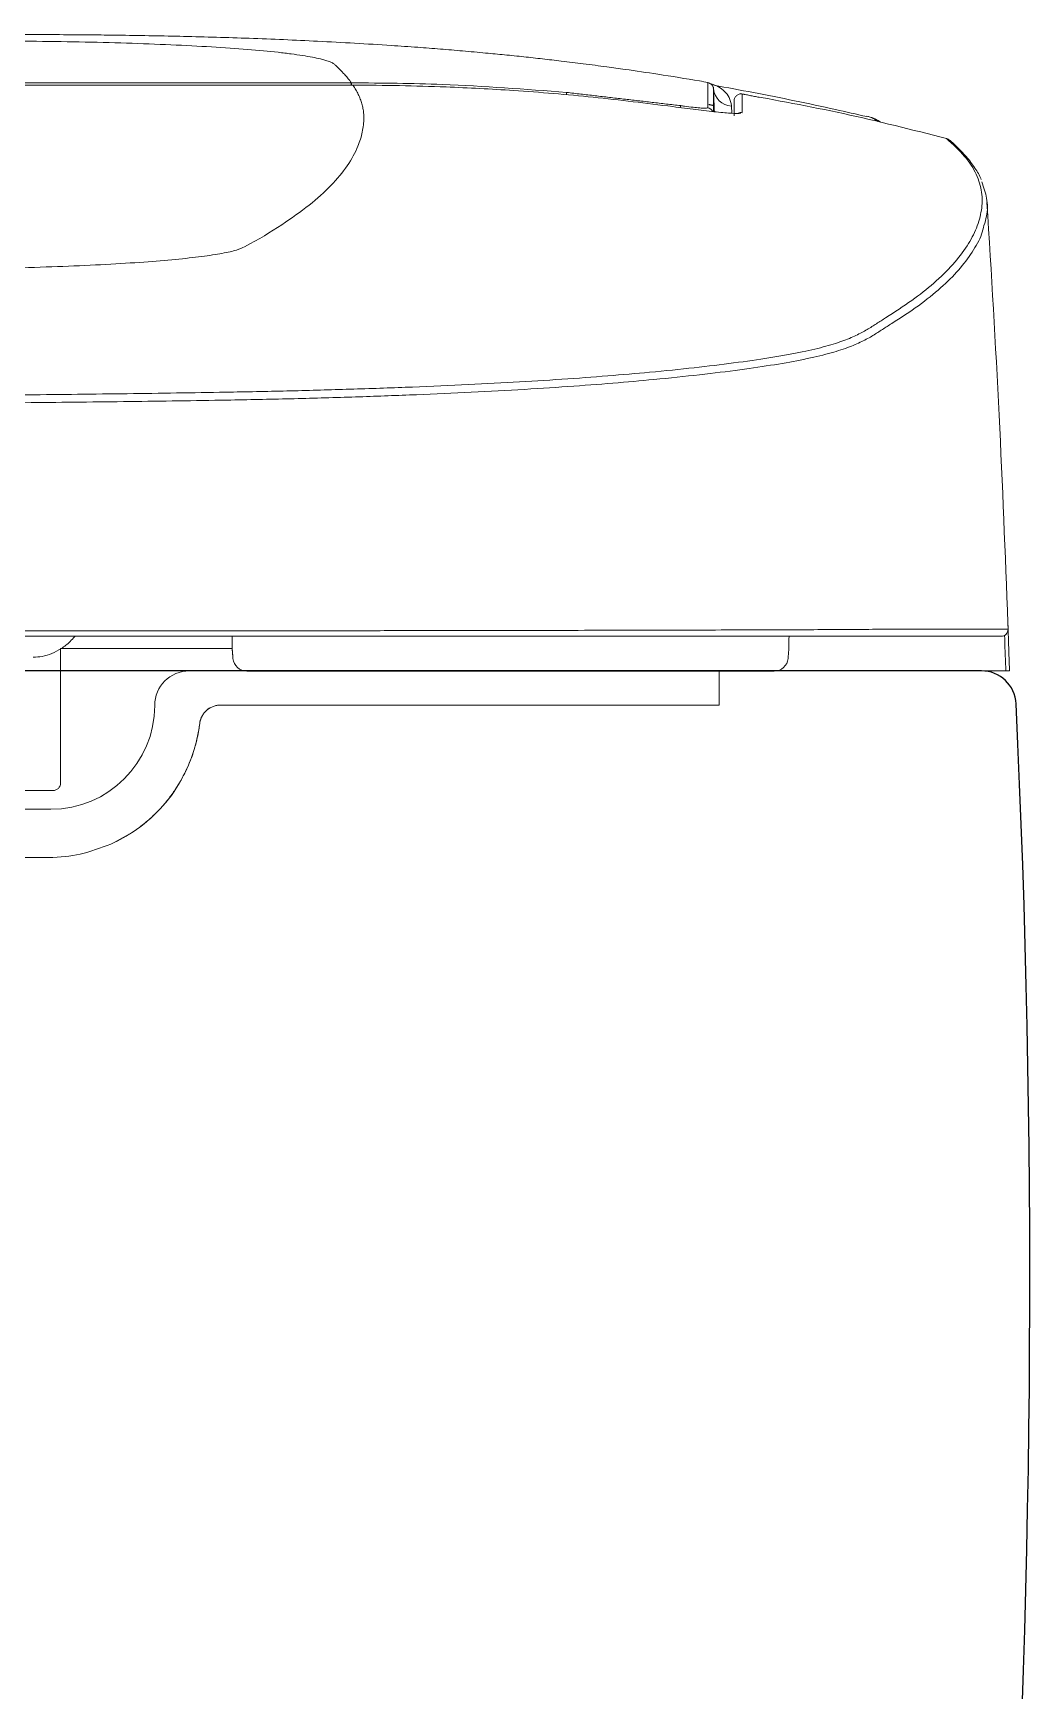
# Model space of a CAD drawing. Extents: x 2963 to 9049, y -570 to 1982.
# Drawn here: x 4559.5 to 4703.5, y 34.5 to 274 of the extents above; entities that cross this region are included whole.
import ezdxf

# ---------------------------------------------------------------- set-up
doc = ezdxf.new("R2010")
doc.units = 0
doc.header["$LTSCALE"] = 20
doc.header["$MEASUREMENT"] = 0
doc.layers.get('0').update_dxf_attribs({"linetype": 'CONTINUOUS'})
doc.layers.add('00_COMPONENTS', color=7, linetype='CONTINUOUS')

msp = doc.modelspace()

# ---------------------------------------------------------------- linework, layer by layer
at = {"color": 7, "linetype": 'Continuous', "lineweight": 15}
for p, q in [((4605.74, 266.44), (4396.87, 266.44)), ((4397.11, 266.79), (4605.5, 266.79)), ((4605.5, 266.44), (4605.5, 266.79)), ((4605.74, 266.44), (4605.74, 266.44)), ((4660.81, 262.83), (4660.81, 262.54)), ((4660.81, 262.36), (4660.81, 262.03)), ((4563.51, 165.62), (4563.51, 185.03)), ((4588.3, 185.03), (4563.51, 185.03)), ((4582.1, 181.82), (4589.99, 181.82)), ((4590.4, 181.78), (4596.92, 181.78)), ((4596.92, 181.78), (4623.23, 181.78)), ((4623.23, 181.78), (4636.52, 181.78)), ((4636.52, 181.78), (4657.56, 181.78)), ((4657.56, 181.78), (4666.61, 181.78)), ((4658.65, 181.78), (4658.65, 180.87)), ((4673.58, 181.82), (4673.58, 181.87)), ((4674.15, 181.82), (4674.15, 181.87)), ((4674.82, 181.82), (4674.82, 181.87)), ((4674.83, 181.87), (4674.83, 181.82)), ((4605.38, 176.87), (4586.58, 176.87)), ((4605.38, 176.87), (4586.58, 176.87)), ((4621.31, 176.87), (4605.38, 176.87)), ((4621.31, 176.87), (4605.38, 176.87)), ((4623.29, 176.87), (4621.31, 176.87)), ((4623.29, 176.87), (4621.31, 176.87)), ((4508.96, 164.52), (4562.41, 164.52)), ((4512.16, 161.82), (4562.1, 161.82)), ((4561.76, 154.87), (4508.75, 154.87)), ((4561.76, 154.87), (4508.75, 154.87))]:
    msp.add_line(p, q, dxfattribs=at)
at = {"color": 7, "linetype": 'Continuous', "lineweight": 15, "flags": 128}
for points in [[(4605.54, 266.44), (4605.54, 266.53), (4605.54, 266.63), (4605.54, 266.71), (4605.54, 266.76), (4605.54, 266.79)], [(4636.57, 265.03), (4636.58, 265.14), (4636.59, 265.24), (4636.59, 265.31), (4636.6, 265.37), (4636.6, 265.39)]]:
    msp.add_lwpolyline(points, dxfattribs=at)
at = {"color": 7, "linetype": 'Continuous', "lineweight": 15}
for centre, radius, start, end in [((4660.56, 266.16), 2.74, 185.5578, 266.9558), ((4654.85, 262.93), 1.85, 162.6265, 171.543), ((4656.84, 262.19), 1, 26.103, 81.4097), ((4661.81, 261.48), 1, 80.5212, 114.9383), ((4699.38, 187.82), 1, 270, 1.954), ((4590.4, 183.78), 2, 185, 270), ((4666.61, 183.78), 2, 270, 355), ((4582.1, 176.82), 5, 90, 180), ((4562.1, 176.82), 15, 270, 360), ((4562.41, 165.62), 1.1, 270, 0)]:
    msp.add_arc(centre, radius, start, end, dxfattribs=at)
for points, knots in [([(4657.02, 266.83), (4656.62, 266.91), (4654.23, 267.33), (4650.22, 267.96), (4645.73, 268.63), (4642.17, 269.12), (4639.09, 269.53), (4635.98, 269.91), (4633.14, 270.24), (4630.42, 270.54), (4627.67, 270.82), (4624.7, 271.11), (4621.62, 271.39), (4618.35, 271.66), (4614.91, 271.93), (4609.05, 272.33), (4600.97, 272.8), (4590.97, 273.22), (4581.5, 273.5), (4574.2, 273.63), (4568.81, 273.7), (4564.82, 273.73), (4560.08, 273.76), (4554.41, 273.8), (4547.82, 273.84), (4540.31, 273.87), (4531.87, 273.9), (4522.5, 273.93), (4512.21, 273.95), (4505.05, 273.95), (4501.31, 273.95)], [0, 0, 0, 0, 0.007942, 0.047278, 0.078077, 0.09541, 0.117873, 0.138922, 0.157097, 0.174981, 0.193535, 0.211422, 0.233444, 0.254725, 0.276456, 0.30182, 0.371991, 0.43612, 0.496896, 0.553414, 0.574736, 0.598799, 0.628672, 0.664319, 0.705767, 0.753009, 0.806051, 0.864895, 0.929545, 1, 1, 1, 1]), ([(4605.5, 266.79), (4605.43, 266.89), (4605.35, 266.99), (4605.24, 267.14), (4605.21, 267.18), (4605.14, 267.27), (4605.1, 267.31), (4605, 267.45), (4604.93, 267.53), (4604.7, 267.8), (4604.55, 267.97), (4604.07, 268.5), (4603.72, 268.85), (4603.26, 269.28), (4603.16, 269.37), (4603.02, 269.5), (4602.96, 269.55), (4602.82, 269.63), (4602.74, 269.68), (4602.29, 269.89), (4601.75, 270.06), (4600.35, 270.4), (4599.48, 270.56), (4597.94, 270.8), (4597.39, 270.88), (4596.5, 271), (4596.2, 271.03), (4595.57, 271.11), (4595.25, 271.15), (4593.58, 271.33), (4592.11, 271.47), (4588.89, 271.73), (4587.15, 271.85), (4583.46, 272.08), (4581.49, 272.18), (4577.39, 272.36), (4575.24, 272.45), (4570.82, 272.58), (4568.53, 272.64), (4563.88, 272.73), (4561.5, 272.77), (4558.51, 272.79), (4557.91, 272.8), (4556.71, 272.8), (4556.11, 272.81), (4554.9, 272.81), (4554.3, 272.82), (4553.4, 272.82), (4553.1, 272.82), (4552.5, 272.83), (4552.2, 272.83), (4549.49, 272.84), (4547.09, 272.86), (4539.87, 272.89), (4535.05, 272.91), (4520.6, 272.95), (4510.95, 272.97), (4501.31, 272.97)], [0.7121402, 0.7121402, 0.7121402, 0.7121402, 0.719641, 0.719641, 0.7228269, 0.7228269, 0.7260128, 0.7260128, 0.7323846, 0.7323846, 0.7451281, 0.7451281, 0.7706153, 0.7706153, 0.7769871, 0.7769871, 0.780173, 0.780173, 0.7833589, 0.7833589, 0.7961025, 0.7961025, 0.8088461, 0.8088461, 0.8152179, 0.8152179, 0.8184038, 0.8184038, 0.8215897, 0.8215897, 0.8343333, 0.8343333, 0.8470769, 0.8470769, 0.8598205, 0.8598205, 0.8725641, 0.8725641, 0.8853077, 0.8853077, 0.8980513, 0.8980513, 0.9012372, 0.9012372, 0.9044231, 0.9044231, 0.907609, 0.907609, 0.9092019, 0.9092019, 0.9107949, 0.9107949, 0.9235384, 0.9235384, 0.9490256, 0.9490256, 1, 1, 1, 1]), ([(4605.74, 266.44), (4605.89, 266.21), (4606.18, 265.77), (4606.53, 265.09), (4606.81, 264.42), (4607.04, 263.75), (4607.2, 263.07), (4607.29, 262.4), (4607.33, 261.26), (4607.16, 259.67), (4606.45, 257.36), (4605.04, 254.79), (4602.68, 251.94), (4599.54, 249.1), (4595.37, 246.16), (4591.89, 243.99), (4589.08, 242.61), (4586.96, 242.13), (4584.01, 241.68), (4580.21, 241.26), (4575.57, 240.87), (4570.12, 240.53), (4563.93, 240.25), (4557.24, 240.03), (4550.17, 239.89), (4542.92, 239.82), (4532.4, 239.73), (4518.52, 239.64), (4507.05, 239.63), (4501.31, 239.62)], [0, 0, 0, 0, 0.0213191, 0.0426377, 0.0639563, 0.0852755, 0.1065938, 0.1279089, 0.1494876, 0.2142355, 0.2788953, 0.3690493, 0.4592033, 0.5493567, 0.6395118, 0.7404835, 0.7563414, 0.7721966, 0.7880516, 0.8039073, 0.8197623, 0.8365746, 0.8533896, 0.8702042, 0.8870186, 0.9038439, 0.9206736, 0.9603364, 1, 1, 1, 1]), ([(4605.5, 266.79), (4605.5, 266.79), (4605.5, 266.79), (4605.5, 266.79), (4605.52, 266.79), (4605.53, 266.79), (4605.54, 266.79)], [-0.00000006, -0.00000006, -0.00000006, -0.00000006, 0, 0, 0, 0.00004062793, 0.00004062793, 0.00004062793, 0.00004062793]), ([(4605.54, 266.79), (4609.93, 266.74), (4620.29, 266.65), (4630.63, 265.85), (4636.6, 265.39)], [0, 0, 0, 0, 0.422709, 1, 1, 1, 1]), ([(4651.94, 263.34), (4648.12, 263.82), (4640.47, 264.78), (4629.54, 265.68), (4617.97, 266.29), (4610.23, 266.44), (4605.74, 266.44), (4605.74, 266.44)], [0, 0, 0, 0, 0.249434, 0.498868, 0.709758, 0.999999, 1, 1, 1, 1]), ([(4656.99, 263.18), (4656.99, 263.65), (4656.99, 264.59), (4656.99, 265.88), (4657, 266.7), (4657, 266.75), (4657.01, 266.77)], [0, 0, 0, 0, 0.266633, 0.533274, 0.800167, 1, 1, 1, 1]), ([(4657.79, 266.15), (4657.79, 266.15), (4657.78, 266.17), (4657.74, 266.27), (4657.63, 266.46), (4657.42, 266.66), (4657.19, 266.8), (4657.04, 266.8), (4657.01, 266.81)], [0, 0, 0, 0, 0.011685, 0.240434, 0.434276, 0.666372, 0.929552, 1, 1, 1, 1]), ([(4657.24, 266.66), (4657.33, 266.65), (4658.14, 266.5), (4659.21, 265.9), (4660.13, 264.68), (4660.38, 263.89), (4660.41, 263.44), (4660.42, 263.42)], [0, 0, 0, 0, 0.05726, 0.534701, 0.760403, 0.991516, 1, 1, 1, 1]), ([(4657.82, 266.01), (4657.82, 266.01), (4657.82, 266.03), (4657.8, 266.1), (4657.79, 266.15)], [0, 0, 0, 0, 0.4287616, 1, 1, 1, 1]), ([(4657.84, 265.89), (4657.84, 265.9), (4657.83, 265.94), (4657.82, 265.97), (4657.8, 266)], [0, 0, 0, 0, 0.098963, 1, 1, 1, 1]), ([(4657.95, 262.6), (4657.92, 263.41), (4657.88, 264.63), (4657.85, 265.57), (4657.84, 265.89)], [0, 0, 0, 0, 0.662668, 1, 1, 1, 1]), ([(4657.84, 265.87), (4657.84, 265.81), (4657.84, 265.69), (4657.84, 264.89), (4657.84, 263.76), (4657.84, 262.95), (4657.84, 262.61)], [0, 0, 0, 0, 0.2392086, 0.499042, 0.7902874, 1, 1, 1, 1]), ([(4679.98, 261.89), (4678.47, 262.24), (4673.03, 263.48), (4665.67, 265.01), (4659.79, 266.08), (4657.88, 266.43)], [0, 0, 0, 0, 0.205624, 0.741545, 1, 1, 1, 1]), ([(4653.09, 263.48), (4653.27, 263.45), (4653.89, 263.37), (4654.68, 263.27), (4655.58, 263.17), (4656.32, 263.12), (4656.88, 263.11), (4656.95, 263.15), (4656.99, 263.18)], [0, 0, 0, 0, 0.088936, 0.294885, 0.384871, 0.593716, 0.801801, 1, 1, 1, 1]), ([(4657.29, 263.61), (4657.28, 263.61), (4657.23, 263.62), (4657.19, 263.63), (4657.15, 263.64)], [0, 0, 0, 0, 0.065025, 1, 1, 1, 1]), ([(4661.98, 265.16), (4661.9, 265.17), (4661.76, 265.19), (4661.54, 265.15), (4661.34, 265.07), (4661.16, 264.95), (4661.01, 264.79), (4660.89, 264.6), (4660.82, 264.39), (4660.81, 264.25), (4660.81, 264.18)], [0, 0, 0, 0, 0.124997, 0.249998, 0.374999, 0.499999, 0.625, 0.75, 0.875002, 1, 1, 1, 1]), ([(4660.81, 262.38), (4660.81, 262.56), (4660.81, 263.23), (4660.81, 263.78), (4660.81, 264.18)], [0, 0, 0, 0, 0.275399, 1, 1, 1, 1]), ([(4661.98, 265.16), (4661.98, 265.13), (4661.98, 264.98), (4661.98, 264.27), (4661.97, 263.32), (4661.97, 262.55), (4661.97, 262.47)], [0, 0, 0, 0, 0.043576, 0.2178821, 0.9151174, 1, 1, 1, 1]), ([(4691.47, 258.74), (4686.53, 259.99), (4676.77, 262.47), (4666.86, 264.27), (4661.98, 265.16)], [0, 0, 0, 0, 0.506813, 1, 1, 1, 1]), ([(4661.79, 262.4), (4661.77, 262.39), (4661.65, 262.33), (4660.59, 262.36), (4658.36, 262.54), (4655.33, 262.89), (4653.07, 263.19), (4651.94, 263.34)], [0, 0, 0, 0, 0.037283, 0.274704, 0.51511, 0.757528, 1, 1, 1, 1]), ([(4660.42, 263.42), (4660.44, 263.16), (4660.46, 262.85), (4660.49, 262.44), (4660.49, 262.38)], [0, 0, 0, 0, 0.850964, 1, 1, 1, 1]), ([(4681.94, 261.1), (4681.94, 261.11), (4681.53, 261.44), (4680.87, 261.75), (4680.2, 261.9), (4679.99, 261.95)], [0, 0, 0, 0, 0.013904, 0.683724, 1, 1, 1, 1]), ([(4681.59, 261.19), (4681.37, 261.36), (4680.84, 261.75), (4680.3, 261.87), (4679.99, 261.95)], [0, 0, 0, 0, 0.429152, 1, 1, 1, 1]), ([(4668.1, 227.44), (4668.8, 227.56), (4671.02, 227.94), (4673.79, 228.61), (4676.48, 229.44), (4678.48, 230.28), (4680.05, 231.13), (4681.37, 231.98), (4683.56, 233.38), (4686.59, 235.33), (4689.81, 237.89), (4692.51, 240.52), (4694.53, 243.18), (4695.91, 245.8), (4696.64, 248.38), (4696.69, 250.97), (4695.92, 253.56), (4694.31, 256.16), (4692.42, 257.88), (4691.47, 258.74)], [0, 0, 0, 0, 0.012487, 0.039461, 0.066458, 0.093551, 0.120724, 0.147911, 0.175011, 0.25491, 0.33481, 0.420656, 0.506502, 0.588579, 0.670662, 0.752737, 0.835155, 0.917586, 1, 1, 1, 1]), ([(4691.8, 258.57), (4691.79, 258.59), (4691.7, 258.67), (4691.57, 258.71), (4691.47, 258.74)], [0, 0, 0, 0, 0.1776977, 1, 1, 1, 1]), ([(4696.51, 252.8), (4696.5, 252.82), (4696.29, 253.38), (4695.61, 254.48), (4694.42, 256.11), (4693.18, 257.3), (4692.39, 258.16), (4691.94, 258.48), (4691.8, 258.57)], [0, 0, 0, 0, 0.009535, 0.284427, 0.563252, 0.847104, 0.956265, 1, 1, 1, 1]), ([(4696.57, 252.46), (4696.85, 251.67), (4697.45, 250.02), (4697.44, 247.93), (4697.04, 246.62), (4696.9, 246.18)], [0, 0, 0, 0, 0.374555, 0.788203, 1, 1, 1, 1]), ([(4700.35, 188.72), (4699.97, 198.74), (4699.2, 219), (4697.96, 239.24), (4697.34, 249.48)], [0, 0, 0, 0, 0.49442, 1, 1, 1, 1]), ([(4696.9, 246.18), (4696.8, 245.75), (4696.49, 244.47), (4695.27, 242.32), (4693.34, 239.73), (4690.74, 237.16), (4687.55, 234.58), (4684.47, 232.58), (4682.23, 231.15), (4680.91, 230.27), (4679.32, 229.4), (4677.29, 228.52), (4674.6, 227.66), (4671.09, 226.84), (4666.75, 226.05), (4661.73, 225.31), (4655.91, 224.59), (4649.74, 223.95), (4643.37, 223.38), (4636.83, 222.88), (4629.66, 222.43), (4621.99, 222.02), (4613.95, 221.67), (4605.54, 221.37), (4596.72, 221.12), (4585.99, 220.9), (4573.47, 220.72), (4559.26, 220.57), (4542.5, 220.42), (4523.18, 220.3), (4508.6, 220.29), (4501.31, 220.28)], [0, 0, 0, 0, 0.036728, 0.111979, 0.186866, 0.261753, 0.336639, 0.411526, 0.436808, 0.462172, 0.487524, 0.512799, 0.537984, 0.563146, 0.586664, 0.610182, 0.634254, 0.658326, 0.677842, 0.697356, 0.717436, 0.737516, 0.75704, 0.776564, 0.796667, 0.816771, 0.847079, 0.877415, 0.907747, 0.953873, 1, 1, 1, 1]), ([(4501.31, 221.41), (4508.49, 221.42), (4522.86, 221.43), (4542.02, 221.55), (4558.78, 221.69), (4573.15, 221.86), (4585.66, 222.04), (4596.23, 222.25), (4604.91, 222.49), (4613.37, 222.78), (4621.43, 223.13), (4628.99, 223.52), (4636.06, 223.95), (4642.65, 224.43), (4649.04, 224.99), (4655.14, 225.61), (4660.88, 226.31), (4665.24, 226.92), (4667.36, 227.31), (4668.1, 227.44)], [0, 0, 0, 0, 0.107291, 0.214582, 0.286984, 0.359396, 0.431739, 0.47753, 0.523321, 0.570471, 0.61762, 0.663372, 0.709124, 0.756225, 0.803332, 0.858576, 0.91382, 0.970357, 1, 1, 1, 1]), ([(4501.31, 187.61), (4508.33, 187.61), (4522.39, 187.61), (4543.42, 187.61), (4564.32, 187.6), (4581.42, 187.61), (4594.65, 187.61), (4604.03, 187.62), (4613.08, 187.63), (4621.72, 187.64), (4629.86, 187.65), (4637.48, 187.67), (4644.53, 187.69), (4651.5, 187.71), (4658.25, 187.72), (4664.65, 187.74), (4670.11, 187.76), (4674.57, 187.78), (4677.92, 187.8), (4680.37, 187.82), (4682.25, 187.83), (4684.42, 187.84), (4686.95, 187.84), (4690.53, 187.85), (4694.3, 187.85), (4696.58, 187.85), (4697.79, 187.85), (4698.56, 187.85), (4699.47, 187.85), (4700.19, 187.85), (4700.32, 187.86), (4700.38, 187.86)], [0, 0, 0, 0, 0.040743, 0.081547, 0.122341, 0.163071, 0.182332, 0.201668, 0.221003, 0.240264, 0.259517, 0.278843, 0.298172, 0.31743, 0.341976, 0.366609, 0.391247, 0.4158, 0.439338, 0.46292, 0.486551, 0.510156, 0.557883, 0.605612, 0.701889, 0.798166, 0.805176, 0.833213, 0.889296, 0.945378, 1, 1, 1, 1]), ([(4699.38, 186.82), (4699.2, 186.82), (4698.84, 186.82), (4696.65, 186.82), (4693.35, 186.82), (4689.62, 186.82), (4686.09, 186.82), (4683.55, 186.82), (4681.38, 186.82), (4679.49, 186.82), (4677.03, 186.82), (4673.67, 186.82), (4669.27, 186.82), (4663.91, 186.82), (4657.53, 186.82), (4650.77, 186.82), (4643.9, 186.82), (4636.98, 186.82), (4629.39, 186.82), (4621.27, 186.82), (4612.76, 186.82), (4603.85, 186.82), (4594.51, 186.82), (4581.29, 186.82), (4564.27, 186.82), (4543.47, 186.82), (4522.46, 186.82), (4508.36, 186.82), (4501.31, 186.82)], [0, 0, 0, 0, 0.101134, 0.202335, 0.29779, 0.393246, 0.441137, 0.489028, 0.513121, 0.537241, 0.56131, 0.585332, 0.609499, 0.633663, 0.658512, 0.683362, 0.702261, 0.721157, 0.740632, 0.760106, 0.778999, 0.797892, 0.817381, 0.83687, 0.877401, 0.917939, 0.95897, 1, 1, 1, 1]), ([(4700.05, 181.82), (4700.05, 181.98), (4699.99, 183.69), (4699.93, 185.41), (4699.88, 186.97)], [0, 0, 0, 0, 0.090134, 1, 1, 1, 1]), ([(4700.38, 187.86), (4700.38, 187.9), (4700.38, 187.97), (4700.37, 188.53), (4700.36, 188.72)], [0, 0, 0, 0, 0.6490539, 1, 1, 1, 1]), ([(4559.55, 183.8), (4559.98, 183.81), (4560.9, 183.85), (4562.27, 184.29), (4563.62, 185.02), (4564.73, 185.85), (4565.33, 186.54), (4565.55, 186.79)], [0, 0, 0, 0, 0.1956712, 0.4180238, 0.6423471, 0.8712782, 1, 1, 1, 1]), ([(4658.65, 180.87), (4658.65, 180.6), (4658.65, 179.89), (4658.65, 178.77), (4658.65, 178.05), (4658.65, 176.98), (4658.65, 176.87)], [0, 0, 0, 0, 0.1480116, 0.4035975, 0.6655903, 0.6970561, 0.6970561, 0.6970561, 0.6970561]), ([(4700.05, 181.82), (4696.23, 181.82), (4688.57, 181.82), (4677.45, 181.82), (4670.07, 181.82), (4666.82, 181.82)], [0, 0, 0, 0, 0.357291, 0.716635, 1, 1, 1, 1]), ([(4700.59, 181.82), (4700.59, 181.82), (4700.58, 181.82), (4700.53, 181.82), (4700.49, 181.82), (4700.35, 181.82), (4700.21, 181.82), (4700.05, 181.82)], [0, 0, 0, 0, 0.25, 0.25, 0.5, 0.5, 1, 1, 1, 1]), ([(4583.6, 174.23), (4583.62, 174.33), (4583.63, 174.43), (4583.68, 174.63), (4583.71, 174.73), (4583.81, 175.02), (4583.89, 175.2), (4584.08, 175.53), (4584.19, 175.68), (4584.42, 175.96), (4584.55, 176.08), (4584.95, 176.41), (4585.25, 176.58), (4585.73, 176.75), (4585.9, 176.79), (4586.24, 176.85), (4586.41, 176.87), (4586.58, 176.87)], [0, 0, 0, 0, 0.0625, 0.0625, 0.125, 0.125, 0.25, 0.25, 0.375, 0.375, 0.5, 0.5, 0.75, 0.75, 0.875, 0.875, 1, 1, 1, 1]), ([(4586.58, 176.87), (4586.58, 176.87), (4586.44, 176.87), (4585.97, 176.83), (4585.19, 176.59), (4584.41, 176.01), (4584, 175.43), (4583.73, 174.84), (4583.64, 174.52), (4583.6, 174.23), (4583.6, 174.23)], [0, 0, 0, 0, 0.0000119, 0.0994885, 0.3524559, 0.5875287, 0.8017724, 0.8219317, 0.9999882, 1, 1, 1, 1]), ([(4658.65, 176.87), (4652.26, 176.87), (4648.44, 176.87), (4641.56, 176.87), (4632.44, 176.87), (4626.34, 176.87), (4623.29, 176.87)], [0.0273762, 0.0273762, 0.0273762, 0.0273762, 0.1090216, 0.4061717, 0.7033183, 1, 1, 1, 1]), ([(4653.9, 176.87), (4652.81, 176.87), (4648.72, 176.87), (4641.56, 176.87), (4632.44, 176.87), (4626.34, 176.87), (4623.29, 176.87)], [0, 0, 0, 0, 0.1090142, 0.4061668, 0.7033159, 1, 1, 1, 1]), ([(4577.42, 161.41), (4577.52, 161.52), (4577.63, 161.62), (4577.83, 161.84), (4577.93, 161.94), (4578.23, 162.27), (4578.42, 162.5), (4578.99, 163.18), (4579.36, 163.65), (4580.05, 164.62), (4580.38, 165.13), (4580.99, 166.17), (4581.28, 166.7), (4582.07, 168.32), (4582.51, 169.45), (4583.03, 171.2), (4583.18, 171.8), (4583.37, 172.7), (4583.42, 173.01), (4583.5, 173.46), (4583.52, 173.61), (4583.56, 173.92), (4583.58, 174.07), (4583.6, 174.23)], [0, 0, 0, 0, 0.03125, 0.03125, 0.0625, 0.0625, 0.125, 0.125, 0.25, 0.25, 0.375, 0.375, 0.5, 0.5, 0.75, 0.75, 0.875, 0.875, 0.9375, 0.9375, 0.96875, 0.96875, 1, 1, 1, 1]), ([(4583.6, 174.23), (4583.6, 174.23), (4583.5, 173.42), (4583.17, 171.5), (4582.21, 168.52), (4580.41, 164.95), (4578.6, 162.5), (4577.42, 161.41), (4577.42, 161.41)], [0, 0, 0, 0, 0.000004, 0.1647, 0.399923, 0.635172, 0.999995, 1, 1, 1, 1]), ([(4570.78, 156.8), (4571.99, 157.34), (4573.15, 157.99), (4574.82, 159.14), (4575.36, 159.56), (4576.15, 160.22), (4576.41, 160.45), (4576.79, 160.8), (4576.98, 160.98), (4577.17, 161.16), (4577.29, 161.29), (4577.36, 161.35), (4577.42, 161.41)], [0, 0, 0, 0, 0.5, 0.5, 0.75, 0.75, 0.875, 0.875, 0.9375, 0.96875, 0.96875, 1, 1, 1, 1]), ([(4577.42, 161.41), (4577.42, 161.41), (4576.57, 160.48), (4574.29, 158.61), (4571.97, 157.41), (4570.78, 156.8)], [0, 0, 0, 0, 0.000007, 0.490747, 1, 1, 1, 1]), ([(4570.78, 156.8), (4569.3, 156.25), (4566.36, 155.15), (4563.46, 154.87), (4561.76, 154.87), (4561.76, 154.87)], [0, 0, 0, 0, 0.505087, 0.999995, 1, 1, 1, 1]), ([(4570.78, 156.8), (4569.3, 156.25), (4566.36, 155.15), (4563.46, 154.87), (4561.76, 154.87), (4561.76, 154.87)], [0, 0, 0, 0, 0.505087, 0.999995, 1, 1, 1, 1])]:
    msp.add_open_spline(points, degree=3, knots=knots, dxfattribs=at)
for points, degree in [([(4605.74, 266.44), (4396.87, 266.44)], 1), ([(4657.01, 266.77), (4657.01, 266.77)], 1), ([(4636.6, 265.39), (4653.09, 263.48)], 1), ([(4657.3, 263.64), (4657.15, 263.67)], 1), ([(4657.84, 263.5), (4657.29, 263.61)], 1), ([(4657.29, 263.58), (4657.29, 263.61)], 1), ([(4664.41, 264.69), (4661.74, 265.22)], 1), ([(4588.27, 186.82), (4588.31, 184.78)], 1), ([(4668.7, 184.78), (4668.74, 186.82)], 1), ([(4700.36, 188.71), (4700.59, 181.82)], 1), ([(4588.31, 184.78), (4588.41, 183.6)], 1), ([(4668.6, 183.6), (4668.7, 184.78)], 1), ([(4658.65, 180.87), (4658.65, 181.17), (4658.65, 181.47), (4658.65, 181.78)], 3)]:
    msp.add_open_spline(points, degree=degree, dxfattribs=at)
at = {"layer": '00_COMPONENTS', "color": 7, "linetype": 'Continuous'}
msp.add_line((4696.55, 181.82), (4501.31, 181.82), dxfattribs=at)
for centre, radius, start, end in [((4696.55, 176.82), 5, 2.7408, 90), ((2965.31, 93.95), 1738.22, 350.46448, 2.74075)]:
    msp.add_arc(centre, radius, start, end, dxfattribs=at)

doc.saveas('drawing.dxf')
